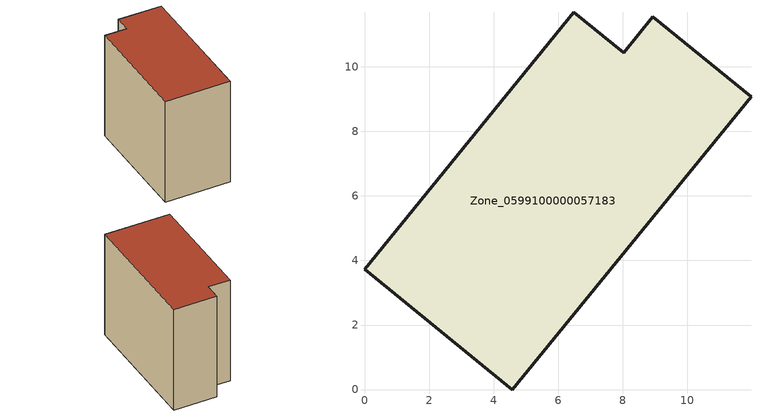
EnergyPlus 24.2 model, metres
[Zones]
Zone_0599100000057183
 floor ground (C_G): 0,3.73 6.49,11.69 8.03,10.44 8.94,11.55 11.98,9.08 4.58,0 z0
 wall outside (C_F): 6.49,11.69 0,3.73 4.58,0 11.98,9.08 8.94,11.55 8.03,10.44 6.49,11.69 z0:9.92
 roof outside (C_R): 11.98,9.08 8.94,11.55 8.03,10.44 6.49,11.69 0,3.73 4.58,0 z9.92
[BUILDING]
Pand.0599100000057183: North Axis=0; Terrain=City; Loads Convergence Tolerance Value=0.04; Temperature Convergence Tolerance Value=0.4; Solar Distribution=FullExterior; Maximum Number of Warmup Days=25; Minimum Number of Warmup Days=1
[Site:Location]
Rotterdam.The.Hague.AP_ZH_NLD Design_Conditions: Latitude=51.96; Longitude=4.45; Time Zone=1; Elevation=-4.5
[SITE:GROUNDTEMPERATURE:BUILDINGSURFACE]
18, 18, 18, 18, 18, 18, 18, 18, 18, 18, 18, 18
[MATERIAL] Thermal Absorptance=0.9; Solar Absorptance=0.7; Visible Absorptance=0.7
Name | Roughness | Thickness | Conductivity | Density | Specific Heat
G.TI.1946 | MediumSmooth | 0.15 | 1 | 540 | 1210
F.TI.1946 | Rough | 0.3 | 0.857143 | 1920 | 840
R.TI.1946 | MediumRough | 0.2 | 0.1 | 1500 | 1000
[CONSTRUCTION]
C_G: G.TI.1946
C_F: F.TI.1946
C_R: R.TI.1946
[ZONE]
Zone_0599100000057183: Type=1; Multiplier=1; Ceiling Height=Autocalculate; Volume=Autocalculate; Floor Area=autocalculate; Part of Total Floor Area=Yes
[ZONEINFILTRATION:DESIGNFLOWRATE]
Infil_Zone_0599100000057183: Zone or ZoneList or Space or SpaceList=Zone_0599100000057183; Schedule=AlwaysOn; Design Flow Rate Calculation Method=Flow/Area; Flow Rate per Floor Area=0.003; Constant Term Coefficient=1; Temperature Term Coefficient=0; Velocity Term Coefficient=0; Velocity Squared Term Coefficient=0
[HVACTEMPLATE:ZONE:IDEALLOADSAIRSYSTEM]
Zone_0599100000057183: Maximum Heating Supply Air Temperature=50; Minimum Cooling Supply Air Temperature=13; Maximum Heating Supply Air Humidity Ratio=0.0156; Minimum Cooling Supply Air Humidity Ratio=0.0077; Heating Limit=NoLimit; Cooling Limit=NoLimit; Dehumidification Control Type=ConstantSensibleHeatRatio; Cooling Sensible Heat Ratio=0.7; Dehumidification Setpoint=60; Humidification Control Type=None; Humidification Setpoint=30; Outdoor Air Method=None; Outdoor Air Flow Rate per Person=0.00944; Outdoor Air Flow Rate per Zone Floor Area=0; Outdoor Air Flow Rate per Zone=0; Demand Controlled Ventilation Type=None; Outdoor Air Economizer Type=NoEconomizer; Heat Recovery Type=None; Sensible Heat Recovery Effectiveness=0.7; Latent Heat Recovery Effectiveness=0.65
[ZONECONTROL:THERMOSTAT]
ThermostatControl_Zone_0599100000057183: Zone or ZoneList=Zone_0599100000057183; Control Type Schedule=DualSetpointControlType; Control 1=Thermostat_Zone_0599100000057183; Temperature Difference Between Cutout And Setpoint=0
[THERMOSTATSETPOINT:DUALSETPOINT]
Thermostat_Zone_0599100000057183: Heating Setpoint Temperature Schedule=HeatingSetpoint_Zone_0599100000057183; Cooling Setpoint Temperature Schedule=CoolingSetpoint_Zone_0599100000057183
[SCHEDULE:COMPACT]
HeatingSetpoint_Zone_0599100000057183: Through: 12/31, For: AllDays, Until: 24:00, 21
CoolingSetpoint_Zone_0599100000057183: Through: 12/31, For: AllDays, Until: 24:00, 24
DualSetpointControlType: Through: 12/31, For: AllDays, Until: 24:00, 4
AlwaysOn: Through: 12/31, For: AllDays, Until: 24:00, 1
